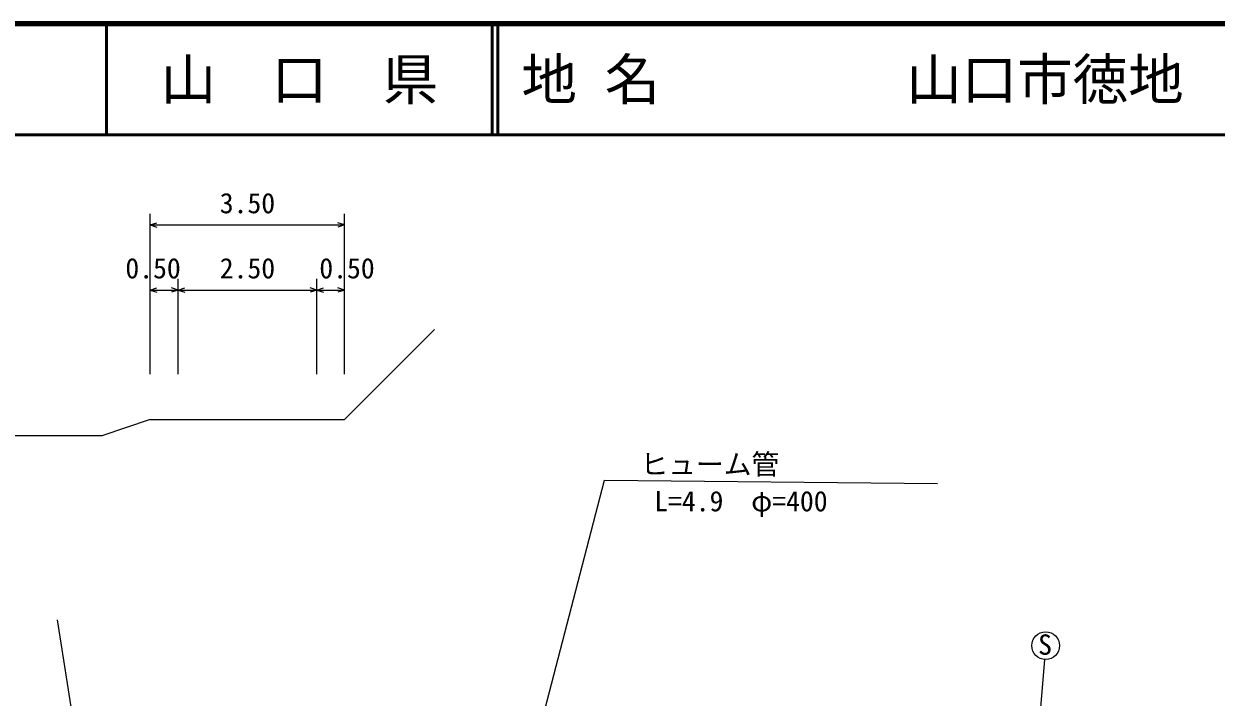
# Model space of a CAD drawing. Units: millimetres, scale not verified, with parts at other scales. Extents: x 40000 to 680000, y 20000 to 380000.
# Drawn here: x 325559 to 432948, y 319383 to 380000 of the extents above; entities that cross this region are included whole.
import ezdxf
from ezdxf.enums import TextEntityAlignment as Align

# ---------------------------------------------------------------- set-up
doc = ezdxf.new("R2010")
doc.units = ezdxf.units.MM
doc.header["$LTSCALE"] = 1000
for name, color, linetype, lineweight in [('M-BGD', 7, 'Continuous', 25), ('M-BMK-SRVR', 3, 'Continuous', 25), ('M-STR-HTXT', 7, 'Continuous', 13), ('M-TTL', 2, 'Continuous', 140), ('M-TTL-LINE', 7, 'Continuous', 50)]:
    doc.layers.add(name, color=color, linetype=linetype, lineweight=lineweight)
doc.layers.add('M-TTL-TXT', color=7, linetype='Continuous')
doc.styles.add('ＭＳ ゴシック', font='')
doc.styles.get('ＭＳ ゴシック').set_extended_font_data('MS Gothic')

msp = doc.modelspace()

# ---------------------------------------------------------------- linework, layer by layer
at = {"layer": 'M-BGD', "lineweight": 13}
for p, q in [((336948, 349475), (336948, 362896)), ((336948, 361896), (337548, 362096)), ((354448, 361896), (353848, 362096)), ((354448, 349475), (354448, 362896)), ((336948, 361896), (354448, 361896)), ((336948, 361896), (337548, 361696)), ((354448, 361896), (353848, 361696)), ((336948, 348475), (336948, 357032)), ((339448, 348475), (339448, 357032)), ((339448, 348894), (339448, 357032)), ((351948, 348475), (351948, 357032)), ((351948, 348894), (351948, 357032)), ((354448, 348475), (354448, 357032)), ((336948, 356032), (337548, 356232)), ((336948, 356032), (339448, 356032)), ((336948, 356032), (337548, 355832)), ((339448, 356032), (338848, 356232)), ((339448, 356032), (338848, 355832)), ((339448, 356032), (340048, 356232)), ((339448, 356032), (351948, 356032)), ((339448, 356032), (340048, 355832)), ((351948, 356032), (351348, 356232)), ((351948, 356032), (351348, 355832)), ((351948, 356032), (352548, 356232)), ((351948, 356032), (354448, 356032)), ((351948, 356032), (352548, 355832)), ((354448, 356032), (353848, 356232)), ((354448, 356032), (353848, 355832)), ((354448, 344380), (362554, 352486)), ((336948, 344380), (332592, 342905)), ((336948, 344380), (339448, 344380)), ((339448, 344380), (351948, 344380)), ((351948, 344380), (354448, 344380)), ((332592, 342905), (317527, 342905))]:
    msp.add_line(p, q, dxfattribs=at)
at = {"layer": 'M-BGD'}
msp.add_line((417478, 322775), (414534, 286847), dxfattribs=at)
msp.add_circle((417592, 324020), 1250, dxfattribs=at)
at = {"layer": 'M-BMK-SRVR'}
msp.add_line((328552, 326349), (336042, 278918), dxfattribs=at)
at = {"layer": 'M-STR-HTXT'}
msp.add_lwpolyline([(363569, 283940), (377865, 338919), (407842, 338622)], dxfattribs=at)
at = {"layer": 'M-TTL'}
msp.add_line((680000, 380000), (40000, 380000), dxfattribs=at)
at = {"layer": 'M-TTL-LINE'}
for p, q in [((333000, 380000), (333000, 370000)), ((367750, 380000), (367750, 370000)), ((368250, 380000), (368250, 370000)), ((40000, 370000), (680000, 370000))]:
    msp.add_line(p, q, dxfattribs=at)

# ---------------------------------------------------------------- texts
at = {"layer": 'M-BGD', "style": 'ＭＳ ゴシック'}
for s, p in [('3.50', (345698, 362396)), ('0.50', (337197, 356532)), ('2.50', (345698, 356532)), ('0.50', (354665, 356532))]:
    msp.add_text(s, height=1833, dxfattribs=at).set_placement(p, align=Align.BOTTOM_CENTER)
msp.add_text('S', height=1833, dxfattribs=at).set_placement((416913, 322646), align=Align.BOTTOM_LEFT)
at = {"layer": 'M-STR-HTXT', "style": 'ＭＳ ゴシック'}
for s, p in [('ヒューム管', (381096, 338887)), ('L=4.9\u3000φ=400', (382335, 335560))]:
    msp.add_text(s, height=1833, dxfattribs=at).set_placement(p, align=Align.BOTTOM_LEFT)
at = {"layer": 'M-TTL-TXT', "style": 'ＭＳ ゴシック'}
msp.add_text('山\u3000口\u3000県', height=3666, dxfattribs=at).set_placement((350375, 375000), align=Align.MIDDLE_CENTER)
for s, p in [('地 名', (370380, 375000)), ('山口市徳地', (405024, 375000))]:
    msp.add_text(s, height=3666, dxfattribs=at).set_placement(p, align=Align.MIDDLE_LEFT)

doc.saveas('drawing.dxf')
